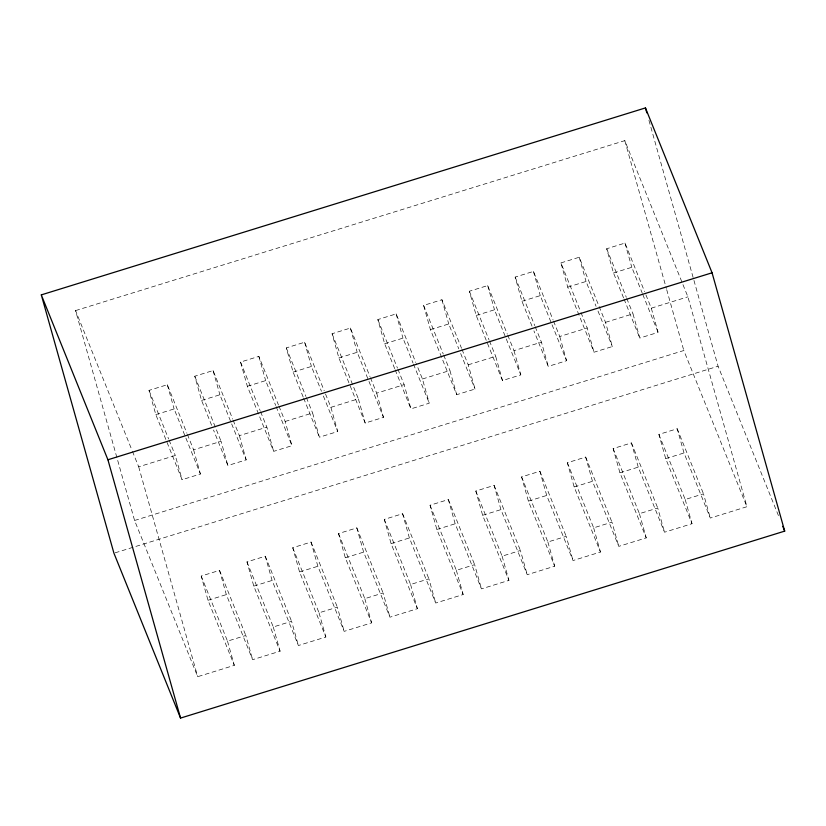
<?xml version="1.0" encoding="UTF-8"?>
<svg xmlns="http://www.w3.org/2000/svg" width="826" height="826" viewBox="0 0 826 826"><rect width="100%" height="100%" fill="white"/><g stroke="black" fill="none" stroke-linecap="round" stroke-linejoin="round"><path stroke-width="0.62" stroke-dasharray="4.13 3.1" d="M75.569 310.597L624.797 140.637L687.903 296.844L746.921 506.72L710.308 518.057L684.011 452.968L677.206 428.756L658.89 434.414L665.704 458.636L692.002 523.715L664.538 532.223L638.24 467.134L631.436 442.912L613.129 448.58L619.934 472.802L646.231 537.881L618.767 546.378L592.479 481.3L585.665 457.077L567.359 462.746L574.163 486.958L600.461 552.047L573.007 560.544L546.709 495.455L539.894 471.243L521.588 476.912L528.403 501.124L554.69 566.213L527.236 574.71L500.938 509.621L494.124 485.409L475.817 491.067L482.632 515.29L508.93 580.379L481.465 588.876L455.167 523.787L448.363 499.575L430.047 505.233L436.861 529.456L463.159 594.534L435.694 603.042L409.397 537.953L402.592 513.731L384.286 519.399L391.09 543.622L417.388 608.7L389.924 617.198L363.636 552.119L356.822 527.897L338.515 533.565L345.32 557.777L371.617 622.866L344.163 631.363L317.865 566.275L311.051 542.062L292.745 547.731L299.559 571.943L325.847 637.032L298.392 645.529L272.095 580.441L265.28 556.228L246.974 561.887L253.788 586.109L280.086 651.198L252.622 659.695L226.324 594.606L219.52 570.384L201.203 576.052L208.018 600.275L234.316 665.353L197.703 676.69L134.586 520.483L75.569 310.597L131.933 450.108M165.85 439.453L155.815 414.6L149 390.388L167.306 384.72L186.913 433.237M211.621 425.297L201.575 400.445L194.771 376.222L213.077 370.554L232.684 419.081M278.93 406.093L285.146 421.477L291.95 445.699L273.643 451.368L247.346 386.279L240.542 362.056L258.848 356.398L278.445 404.916M303.152 396.965L293.116 372.113L286.302 347.901L304.618 342.232L324.215 390.75M348.923 382.799L338.887 357.947L332.073 333.735L350.379 328.067L369.986 376.584M394.694 368.633L384.658 343.781L377.843 319.569L396.15 313.901L415.757 362.418M462.002 349.439L468.218 364.824L475.022 389.046L456.716 394.704L430.418 329.626L423.614 305.403L441.92 299.735L461.527 348.262M486.235 340.312L476.189 315.46L469.385 291.237L487.691 285.579L507.288 334.096M531.996 326.146L521.96 301.294L515.145 277.082L533.462 271.413L553.059 319.93M560.916 262.916L579.222 257.247L605.52 322.336L612.334 346.548L594.028 352.217L567.73 287.128L560.916 262.916L580.523 311.433M623.537 297.814L613.501 272.972L606.687 248.75L624.993 243.081L644.6 291.599M155.815 414.6L174.121 408.942L200.419 474.021L182.102 479.689L166.325 440.64M201.575 400.445L219.892 394.776L246.179 459.865L227.873 465.523L213.531 430.026M247.346 386.279L265.652 380.61L275.698 405.463M293.116 372.113L311.423 366.445L321.469 391.297M338.887 357.947L357.193 352.289L383.491 417.367L365.185 423.036L349.408 383.987M384.658 343.781L402.964 338.123L413 362.975M430.418 329.626L448.735 323.957L458.771 348.809M476.189 315.46L494.495 309.791L520.793 374.88L502.487 380.549L486.71 341.489M521.96 301.294L540.266 295.625L566.564 360.714L548.257 366.383L533.916 330.875M567.73 287.128L586.037 281.47L596.073 306.312M613.501 272.972L631.807 267.304L642.318 293.333M132.418 451.306L138.685 466.804L175.298 455.477L182.102 479.689M187.388 434.424L193.604 449.809L221.069 441.311L227.873 465.523M233.159 420.258L239.375 435.643L266.839 427.145L273.643 451.368M285.146 421.477L312.6 412.979L319.414 437.202L337.72 431.533L330.906 407.321L324.69 391.937M330.906 407.321L358.37 398.813L365.185 423.036M370.461 377.771L376.677 393.155L404.141 384.658L410.945 408.87L429.262 403.202L422.447 378.989L416.232 363.605M422.447 378.989L449.912 370.492L456.716 394.704M468.218 364.824L495.683 356.326L502.487 380.549M507.773 335.273L513.989 350.658L541.443 342.16L548.257 366.383M553.534 321.118L559.749 336.502L587.214 327.994L594.028 352.217M605.52 322.336L632.984 313.839L639.789 338.051L658.105 332.382L651.291 308.17L645.075 292.786M651.291 308.17L687.903 296.844M134.586 520.483L683.814 350.513L746.921 506.72M115.165 552.821L718.083 366.238L779.393 517.974M208.018 600.275L226.324 594.606M253.788 586.109L272.095 580.441M299.559 571.943L317.865 566.275M345.32 557.777L363.636 552.119M391.09 543.622L409.397 537.953M436.861 529.456L455.167 523.787M482.632 515.29L500.938 509.621M528.403 501.124L546.709 495.455M574.163 486.958L592.479 481.3M619.934 472.802L638.24 467.134M665.704 458.636L684.011 452.968M201.203 576.052L227.501 641.141L245.807 635.473L252.622 659.695M246.974 561.887L273.272 626.975L291.578 621.307L298.392 645.529M292.745 547.731L319.043 612.809L337.349 607.151L344.163 631.363M338.515 533.565L364.813 598.654L383.119 592.985L389.924 617.198M384.286 519.399L410.584 584.488L428.89 578.82L435.694 603.042M430.047 505.233L456.344 570.322L474.651 564.654L481.465 588.876M475.817 491.067L502.115 556.156L520.421 550.488L527.236 574.71M521.588 476.912L547.886 541.99L566.192 536.332L573.007 560.544M567.359 462.746L593.657 527.835L611.963 522.166L618.767 546.378M613.129 448.58L639.427 513.669L657.733 508L664.538 532.223M658.89 434.414L685.188 499.503L703.494 493.834L710.308 518.057M642.804 294.521L658.105 332.382M606.687 248.75L626.294 297.267M626.769 298.454L632.984 313.839M677.206 428.756L703.494 493.834M624.012 299.002L639.789 338.051M597.993 311.051L612.334 346.548M580.998 312.62L587.214 327.994M631.436 442.912L657.733 508M515.145 277.082L534.752 325.599M535.227 326.776L541.443 342.16M585.665 457.077L611.963 522.166M469.385 291.237L488.982 339.754M489.467 340.942L495.683 356.326M539.894 471.243L566.192 536.332M460.681 353.538L475.022 389.046M423.614 305.403L443.211 353.92M443.696 355.108L449.912 370.492M494.124 485.409L520.421 550.488M413.475 364.152L429.262 403.202M377.843 319.569L397.451 368.086M397.925 369.274L404.141 384.658M448.363 499.575L474.651 564.654M395.169 369.821L410.945 408.87M332.073 333.735L358.37 398.813M402.592 513.731L428.89 578.82M323.379 396.036L337.72 431.533M286.302 347.901L305.909 396.418M306.384 397.595L312.6 412.979M356.822 527.897L383.119 592.985M303.638 398.153L319.414 437.202M276.173 406.65L291.95 445.699M240.542 362.056L260.138 410.574M260.624 411.761L266.839 427.145M311.051 542.062L337.349 607.151M194.771 376.222L221.069 441.311M265.28 556.228L291.578 621.307M149 390.388L168.607 438.905M169.082 440.093L175.298 455.477M219.52 570.384L245.807 635.473M648.937 120.338L718.083 366.238M624.797 140.637L666.355 288.419M666.696 289.668L683.814 350.513M624.993 243.081L631.807 267.304M685.188 499.503L692.002 523.715M579.222 257.247L586.037 281.47M639.427 513.669L646.231 537.881M559.749 336.502L566.564 360.714M533.462 271.413L540.266 295.625M593.657 527.835L600.461 552.047M513.989 350.658L520.793 374.88M487.691 285.579L494.495 309.791M547.886 541.99L554.69 566.213M441.92 299.735L448.735 323.957M502.115 556.156L508.93 580.379M396.15 313.901L402.964 338.123M456.344 570.322L463.159 594.534M376.677 393.155L383.491 417.367M350.379 328.067L357.193 352.289M410.584 584.488L417.388 608.7M304.618 342.232L311.423 366.445M364.813 598.654L371.617 622.866M258.848 356.398L265.652 380.61M319.043 612.809L325.847 637.032M239.375 435.643L246.179 459.865M213.077 370.554L219.892 394.776M273.272 626.975L280.086 651.198M193.604 449.809L200.419 474.021M167.306 384.72L174.121 408.942M227.501 641.141L234.316 665.353M138.685 466.804L197.703 676.69"/><path stroke-width="1.24" d="M41.3 294.882L645.447 107.917L712.064 272.797L784.7 531.118L180.553 718.083L113.936 553.203L41.3 294.882L107.917 459.762L180.553 718.083M107.917 459.762L712.064 272.797M782.769 526.338L784.7 531.118M645.447 107.917L646.841 112.883"/></g></svg>
